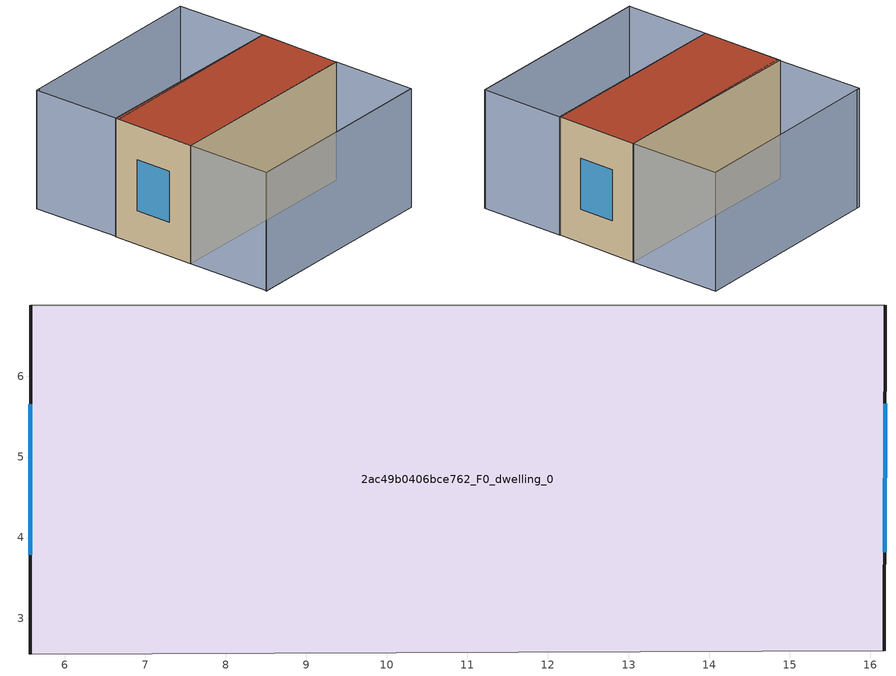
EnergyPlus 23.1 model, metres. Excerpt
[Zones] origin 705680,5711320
2ac49b0406bce762_F0_dwelling_0
 floor ground (EU_floor_Construction): 16.19,6.88 16.17,2.59 5.57,2.55 5.58,6.89 z0
 wall outside (EU_wall_Construction): 16.17,2.59 16.19,6.88 / 5.58,6.89 5.57,2.55 z0:6
 wall adiabatic (EU_wall_Construction): 5.57,2.55 16.17,2.59 / 16.19,6.88 5.58,6.89 z0:6
 window (EU_Window_Construction): 16.18,3.82 16.18,5.66 / 5.58,5.65 5.57,3.79 z1.71:4.29
 roof outside (EU_roof_Construction): 16.17,2.59 16.19,6.88 5.58,6.89 5.57,2.55 z6
shading: 5.6,-1.81 16.19,-1.68 / 16.09,11.56 5.53,11.43 / 5.61,-1.81 5.57,2.55 / 5.57,2.55 16.17,2.65 / 16.17,2.65 16.21,-1.72 / 16.21,-1.72 5.61,-1.81 / 5.51,11.43 16.12,11.58 / 16.12,11.58 16.19,6.88 / 16.19,6.88 5.58,6.73 / 5.58,6.73 5.51,11.43 z0:6
[Building]
EU S2 Campaign: North Axis=0; Terrain=City; Solar Distribution=FullExterior
[Site:Location]
London: Latitude=51.5; Longitude=-0.5; Time Zone=0; Elevation=25
[SizingPeriod:WeatherFileDays]
AnnualSizingPeriod: Begin Month=1; Begin Day of Month=1; End Month=12; End Day of Month=31; Day of Week for Start Day=Monday; Use Weather File Daylight Saving Period=No; Use Weather File Rain and Snow Indicators=No
[MATERIAL]
EU_InternalMass_Material: Roughness=MediumRough; Thickness=0.1; Conductivity=1; Density=1800; Specific Heat=900; Thermal Absorptance=0.9; Solar Absorptance=0.7; Visible Absorptance=0.7
[MATERIAL:NOMASS] Roughness=MediumRough; Thermal Absorptance=0.9; Solar Absorptance=0.7; Visible Absorptance=0.7
Name | Thermal Resistance
EU_wall_NoMass | 0.71061
EU_roof_NoMass | 2.41608
EU_floor_NoMass | 1.75078
[WINDOWMATERIAL:SIMPLEGLAZINGSYSTEM]
EU_Window_SimpleGlazing: UFactor=2.64892; Solar Heat Gain Coefficient=0.76; Visible Transmittance=0.76
[CONSTRUCTION]
EU_wall_Construction: EU_wall_NoMass
EU_roof_Construction: EU_roof_NoMass
EU_floor_Construction: EU_floor_NoMass
EU_InternalMass_Construction: EU_InternalMass_Material
EU_Window_Construction: EU_Window_SimpleGlazing
[ZONE]
2ac49b0406bce762_F0_dwelling_0: Type=1; Multiplier=1; Ceiling Height=autocalculate; Volume=274.255; Floor Area=autocalculate; Part of Total Floor Area=Yes
[INTERNALMASS]
2ac49b0406bce762_F0_dwelling_0_EU_InternalMass: Construction=EU_InternalMass_Construction; Zone or ZoneList=2ac49b0406bce762_F0_dwelling_0; Surface Area=45.7095
[OTHEREQUIPMENT]
EU_Step8_InternalGain_2ac49b0406bce762_F0_dwelling_0_f000: Fuel Type=Electricity; Zone or ZoneList or Space or SpaceList=2ac49b0406bce762_F0_dwelling_0; Schedule=EU_Step8_GainSchedule_2ac49b0406bce762_F0_dwelling_0_f000; Design Level Calculation Method=Watts/Area; Power per Zone Floor Area=1; Fraction Latent=0; Fraction Radiant=0; Fraction Lost=0; Carbon Dioxide Generation Rate=0; EndUse Subcategory=EU_Step8_InternalGains
[ZONEVENTILATION:DESIGNFLOWRATE]
EU_ConstantAir_2ac49b0406bce762_F0_dwelling_0: Zone or ZoneList or Space or SpaceList=2ac49b0406bce762_F0_dwelling_0; Schedule=EU_AlwaysOn; Design Flow Rate Calculation Method=AirChanges/Hour; Air Changes per Hour=0.496673; Ventilation Type=Natural; Fan Pressure Rise=0; Fan Total Efficiency=1; Constant Term Coefficient=1; Temperature Term Coefficient=0; Velocity Term Coefficient=0; Velocity Squared Term Coefficient=0; Minimum Indoor Temperature=-100; Maximum Indoor Temperature=100; Delta Temperature=-100; Minimum Outdoor Temperature=-100; Maximum Outdoor Temperature=100; Maximum Wind Speed=40
[HVACTEMPLATE:THERMOSTAT]
EU_HeatOnly_2ac49b0406bce762_F0_dwelling_0: Constant Heating Setpoint=20; Constant Cooling Setpoint=50
[HVACTEMPLATE:ZONE:IDEALLOADSAIRSYSTEM]
2ac49b0406bce762_F0_dwelling_0: Template Thermostat=EU_HeatOnly_2ac49b0406bce762_F0_dwelling_0; System Availability Schedule=EU_AlwaysOn; Maximum Heating Supply Air Temperature=50; Minimum Cooling Supply Air Temperature=13; Maximum Heating Supply Air Humidity Ratio=0.0156; Minimum Cooling Supply Air Humidity Ratio=0.0077; Heating Limit=NoLimit; Cooling Limit=NoLimit; Heating Availability Schedule=EU_AlwaysOn; Cooling Availability Schedule=EU_CoolingOff; Dehumidification Control Type=ConstantSensibleHeatRatio; Cooling Sensible Heat Ratio=0.7; Dehumidification Setpoint=60; Humidification Control Type=None; Humidification Setpoint=30; Outdoor Air Method=None; Outdoor Air Flow Rate per Person=0.00944; Outdoor Air Flow Rate per Zone Floor Area=0; Outdoor Air Flow Rate per Zone=0; Demand Controlled Ventilation Type=None; Outdoor Air Economizer Type=NoEconomizer; Heat Recovery Type=None; Sensible Heat Recovery Effectiveness=0.7; Latent Heat Recovery Effectiveness=0.65
[SIZING:ZONE]
2ac49b0406bce762_F0_dwelling_0: Zone Cooling Design Supply Air Temperature Input Method=SupplyAirTemperature; Zone Cooling Design Supply Air Temperature=13; Zone Heating Design Supply Air Temperature Input Method=SupplyAirTemperature; Zone Heating Design Supply Air Temperature=50; Zone Cooling Design Supply Air Humidity Ratio=0.008; Zone Heating Design Supply Air Humidity Ratio=0.008; Cooling Design Air Flow Method=DesignDay; Cooling Design Air Flow Rate=0; Cooling Minimum Air Flow per Zone Floor Area=0.000762; Cooling Minimum Air Flow=0; Cooling Minimum Air Flow Fraction=0.2; Heating Design Air Flow Method=DesignDay; Heating Design Air Flow Rate=0; Heating Maximum Air Flow per Zone Floor Area=0.002032; Heating Maximum Air Flow=0.141576; Heating Maximum Air Flow Fraction=0.3; Account for Dedicated Outdoor Air System=No; Dedicated Outdoor Air System Control Strategy=NeutralSupplyAir; Dedicated Outdoor Air Low Setpoint Temperature for Design=autosize; Dedicated Outdoor Air High Setpoint Temperature for Design=autosize; Zone Load Sizing Method=Sensible Load Only No Latent Load; Zone Latent Cooling Design Supply Air Humidity Ratio Input Method=HumidityRatioDifference; Zone Cooling Design Supply Air Humidity Ratio Difference=0.005; Zone Latent Heating Design Supply Air Humidity Ratio Input Method=HumidityRatioDifference; Zone Humidification Design Supply Air Humidity Ratio Difference=0.005
[SCHEDULE:CONSTANT]
Name | Hourly Value
EU_AlwaysOn | 1
EU_CoolingOff | 0
[SCHEDULE:FILE]
EU_Step8_GainSchedule_2ac49b0406bce762_F0_dwelling_0_f000: File=../../schedules/2ac49b0406bce762/2ac49b0406bce762_F0_dwelling_0_f000_gain.csv; Column Number=1; Rows to Skip at Top=0; Number of Hours of Data=8760; Column Separator=Comma; Interpolate to Timestep=No; Minutes per Item=60; Adjust Schedule for Daylight Savings=Yes
